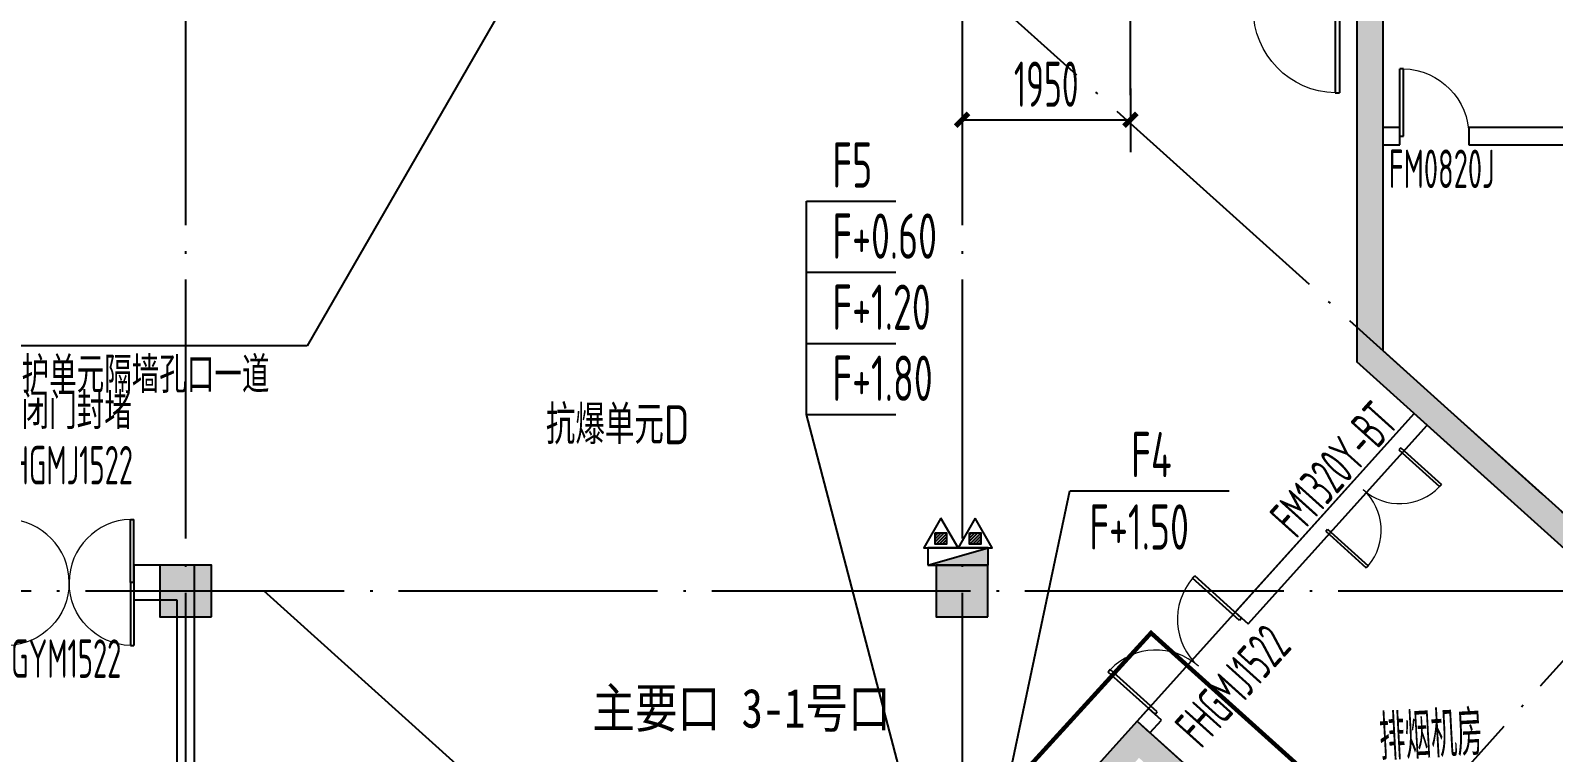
# Model space of a CAD drawing. Extents: x -473190 to 2138458, y -81875 to 2633646.
# Drawn here: x 1071558 to 1089212, y 61070 to 69442 of the extents above; entities that cross this region are included whole.
import ezdxf

# ---------------------------------------------------------------- set-up
doc = ezdxf.new("R2010")
doc.units = 0
doc.header["$LTSCALE"] = 1000
for name, pattern in [('CONTINOUS', [0]), ('DASH', [0.35, 0.25, -0.1]), ('DOTE', [2.42, 2, -0.2, 0.02, -0.2])]:
    doc.linetypes.add(name, pattern=pattern)
for name, color, linetype in [('A-COLUMN', 2, 'Continuous'), ('A-WALL', 2, 'Continuous'), ('CASING', 1, 'Continuous'), ('CASING-TEXT', 1, 'CONTINOUS'), ('DIM_IDEN', 3, 'Continuous'), ('DOOR_FIRE', 4, 'Continuous'), ('DOOR_FIRE_TEXT', 7, 'Continuous'), ('DOTE', 1, 'DOTE'), ('PUB_DIM', 3, 'Continuous'), ('PUB_HATCH', 8, 'Continuous'), ('PUB_TEXT', 7, 'Continuous'), ('RF-KTK', 210, 'Continuous'), ('RF-M', 4, 'Continuous'), ('RF-MBH', 11, 'Continuous'), ('RF-QT', 30, 'Continuous'), ('TH_TEXT', 7, 'Continuous'), ('W-EQUIP_消火栓', 7, 'Continuous'), ('W-EQUIP_灭火器', 7, 'Continuous'), ('图层1', 7, 'Continuous'), ('索引线', 252, 'Continuous')]:
    doc.layers.add(name, color=color, linetype=linetype)
doc.layers.add('RF-WZ', color=110, linetype='Continuous', lineweight=0)
doc.styles.add('8B2_02', font='tssdeng.shx', dxfattribs={"width": 0.6, "bigfont": 'TSSDCHN.shx'})
doc.styles.add('_TCH_DIM_T3', font='tssdeng.shx', dxfattribs={"width": 0.564706, "bigfont": '@@@tssdchn.shx'})
doc.styles.add('_TCH_WINDOW', font='tssdeng.shx', dxfattribs={"width": 0.8, "height": 3.5, "bigfont": 'tssdchn.shx'})
doc.styles.get("Standard").update_dxf_attribs({"font": 'gbenor.shx', "bigfont": 'gbcbig.shx'})
doc.styles.add('TYDG_01', font='', dxfattribs={"width": 0.8})
doc.styles.add('TYDG_02', font='TSSDENG', dxfattribs={"width": 0.8, "bigfont": 'TSSDCHN'})
doc.styles.get('TYDG_01').set_extended_font_data('SimSun')
doc.dimstyles.new('_TCH_ARCH&&150', dxfattribs={"dimtxt": 525, "dimasz": 150, "dimexe": 375, "dimexo": 450, "dimgap": 150, "dimtad": 1, "dimdec": 0, "dimzin": 0, "dimdsep": 46, "dimtxsty": '_TCH_DIM_T3', "dimblk": 'ARCHTICK', "dimcen": 0.09, "dimclrt": 7, "dimazin": 2, "dimtfac": 1, "dimtdec": 0, "dimtix": 1, "dimtmove": 2, "dimatfit": 3, "dimfxl": 0, "dimtolj": 1, "dimtzin": 0, "dimarcsym": 0})

# ---------------------------------------------------------------- blocks, each defined once
blk = doc.blocks.new('_ArchTick')
at = {"color": 0, "linetype": 'ByBlock', "const_width": 0.4}
blk.add_lwpolyline([(-0.5, -0.5), (0.5, 0.5)], dxfattribs=at)
blk = doc.blocks.new('*D5583')
at = {"layer": 'Defpoints', "color": 0, "transparency": 16777216}
for p in [(141675, -69272), (143625, -69272), (143625, -70085)]:
    blk.add_point(p, dxfattribs=at)
at = {"layer": 'PUB_DIM', "color": 0, "lineweight": -2, "transparency": 16777216}
for p, q in [((141675, -69722), (141675, -70460)), ((143625, -69722), (143625, -70460)), ((141675, -70085), (143625, -70085))]:
    blk.add_line(p, q, dxfattribs=at)
at = {"layer": 'PUB_DIM', "color": 0, "lineweight": -2, "transparency": 16777216, "xscale": 150, "yscale": 150, "zscale": 150, "rotation": 180}
blk.add_blockref('_ArchTick', (141675, -70085), dxfattribs=at)
at = {"layer": 'PUB_DIM', "color": 0, "lineweight": -2, "transparency": 16777216, "xscale": 150, "yscale": 150, "zscale": 150}
blk.add_blockref('_ArchTick', (143625, -70085), dxfattribs=at)
at = {"layer": 'PUB_DIM', "color": 7, "transparency": 16777216, "insert": (142650, -69673), "char_height": 525, "attachment_point": 5, "style": '_TCH_DIM_T3'}
blk.add_mtext('\\A1;1950', dxfattribs=at)
blk = doc.blocks.new('$DorLib2D$00000002')
for p, q in [((-0.5, 0), (-0.5, 0.4875)), ((-0.475, 0.4875), (-0.5, 0.4875)), ((-0.475, 0), (-0.475, 0.4875)), ((0.475, 0), (0.475, 0.4875)), ((0.475, 0.4875), (0.5, 0.4875)), ((0.5, 0), (0.5, 0.4875)), ((-0.5, 0), (-0.475, 0)), ((0.5, 0), (0.475, 0))]:
    blk.add_line(p, q)
at = {"lineweight": 13}
for centre, start, end in [((-0.4875, 0), 0, 88.53072), ((0.4875, 0), 91.46928, 180)]:
    blk.add_arc(centre, 0.4875, start, end, dxfattribs=at)
blk = doc.blocks.new('A$C31617C59')
at = {"layer": 'DOOR_FIRE'}
ref = blk.add_blockref('$DorLib2D$00000002', (-435, -483), dxfattribs=dict(at, xscale=-1300, yscale=-1300, zscale=100, rotation=47.99999999999827))
ref.add_attrib('A', 'FM1320Y-BT', (-1211, -1063), dxfattribs={"layer": 'DOOR_FIRE_TEXT', "height": 446.2, "rotation": 48, "style": '_TCH_WINDOW', "width": 0.564706})
blk = doc.blocks.new('$TwtSys$00000434')
for p, q in [((-0.5, 0.5), (-0.5, -0.5)), ((-0.5, -0.5), (0.5, 0.5)), ((0.5, 0.5), (-0.5, 0.5)), ((0.5, -0.5), (0.5, 0.5)), ((-0.5, -0.5), (0.5, -0.5))]:
    blk.add_line(p, q)
blk.add_solid([(0.5, -0.5), (0.5, 0.5), (-0.5, -0.5)])
blk = doc.blocks.new('$TwtSys$00000546')
h = blk.add_hatch()
h.set_pattern_fill('ANSI31', color=256, scale=200, style=0)
h.set_pattern_definition([(45, (-38543.802, -6670.83), (-17.67767, 17.67767), [])])
h.paths.add_polyline_path([(-65, 174), (65, 174), (65, 44), (-65, 44)])
for points in [[(0, 344), (-198, 0), (198, 0)], [(-65, 174), (65, 174), (65, 44), (-65, 44)]]:
    blk.add_lwpolyline(points, close=True)
blk = doc.blocks.new('$DorLib2D$00000001')
for p, q in [((0.45, 0.975), (0.5, 0.975)), ((0.45, 0), (0.45, 0.975)), ((0.5, 0), (0.5, 0.975)), ((0.5, 0), (0.45, 0))]:
    blk.add_line(p, q)
at = {"lineweight": 13}
blk.add_arc((0.475, 0), 0.975, 91.4693, 180, dxfattribs=at)
blk = doc.blocks.new('afasgasg')
at = {"layer": 'PUB_HATCH'}
for points in [[(503123.2, -746010.2), (502823.2, -746010.2), (502823.2, -747484.7), (503123.2, -747484.7)], [(503123.2, -747484.7), (502823.2, -747484.7), (502823.2, -750104), (503123.2, -749970.4)], [(503599.7, -750803.1), (503800.4, -750580.2), (503123.2, -749970.4), (502823.2, -750104)], [(506049.6, -752740), (505918.4, -752487.2), (503800.4, -750580.2), (503599.7, -750803.1), (505940.6, -752910.9)], [(498718.7, -756298.7), (498859.9, -756291.3), (500298.6, -754693.5), (500276.4, -754269.9), (498637, -756090.6)], [(500276.4, -754269.9), (500298.6, -754693.5), (501710.5, -755964.9), (501862.2, -756020.7), (502022.8, -755842.3)]]:
    blk.add_hatch(color=256, dxfattribs=at).paths.add_polyline_path(points)
at = {"color": 2}
blk.add_lwpolyline([(503843.5, -757481.7), (503810, -757518.8), (507055.3, -753914.6), (503488.2, -750702.8), (500276.4, -754269.9), (503843.5, -757481.7)], dxfattribs=at)
at = {"layer": 'A-WALL'}
for p, q in [((503323.2, -747384.7), (503123.2, -747384.7)), ((503323.2, -747584.7), (503323.2, -747384.7)), ((505523.2, -747384.7), (504123.2, -747384.7)), ((504123.2, -747384.7), (504123.2, -747584.7)), ((503123.2, -747584.7), (503323.2, -747584.7)), ((504123.2, -747584.7), (505523.2, -747584.7)), ((503488.2, -750702.8), (501413.9, -753006.5)), ((501562.5, -753140.3), (503636.8, -750836.6)), ((489348.2, -752460.2), (488648.2, -752460.2)), ((488648.2, -752460.2), (488648.2, -752860.2)), ((489348.2, -752460.2), (489348.2, -757260.2)), ((488648.2, -752860.2), (489148.2, -752860.2)), ((489148.2, -752860.2), (489148.2, -757260.2)), ((501413.9, -753006.5), (501562.5, -753140.3)), ((500410.2, -754121.2), (500276.4, -754269.9)), ((500558.8, -754255.1), (500410.2, -754121.2)), ((500276.4, -754269.9), (500425, -754403.7)), ((500425, -754403.7), (500558.8, -754255.1))]:
    blk.add_line(p, q, dxfattribs=at)
at = {"layer": 'RF-QT'}
for p, q in [((502823.2, -746010.2), (502823.2, -747484.7)), ((503123.2, -746010.2), (503123.2, -747484.7)), ((502823.2, -747484.7), (502823.2, -750104)), ((503123.2, -747484.7), (503123.2, -749970.4)), ((503800.4, -750580.2), (503123.2, -749970.4)), ((503599.7, -750803.1), (502823.2, -750104)), ((505918.4, -752487.2), (503800.4, -750580.2)), ((505940.6, -752910.9), (503599.7, -750803.1)), ((498637, -756090.6), (500276.4, -754269.9)), ((500276.4, -754269.9), (502022.8, -755842.3))]:
    blk.add_line(p, q, dxfattribs=at)
at = {"layer": 'DOOR_FIRE'}
ref = blk.add_blockref('$DorLib2D$00000001', (503723.2, -747484.7), dxfattribs=dict(at, xscale=-800, yscale=800, zscale=200, rotation=4.516268549078162e-09))
ref.add_attrib('A', 'FM0820J', (503193.1, -748087.7), dxfattribs={"layer": 'DOOR_FIRE_TEXT', "height": 446.25, "rotation": 0, "style": '_TCH_WINDOW', "width": 0.564706})
ref = blk.add_blockref('$DorLib2D$00000002', (487898.2, -752660.2), dxfattribs=dict(at, xscale=1500, yscale=1500, zscale=400, rotation=4.523433825556391e-09))
ref.add_attrib('A', 'FHGMJ1522', (487050.1, -751523.6), dxfattribs={"layer": 'DOOR_FIRE_TEXT', "height": 446.25, "rotation": 0, "style": '_TCH_WINDOW', "width": 0.564706})
ref = blk.add_blockref('$DorLib2D$00000002', (487898.2, -752660.2), dxfattribs=dict(at, xscale=1500, yscale=-1500, zscale=100, rotation=4.523433825556391e-09))
ref.add_attrib('A', 'GYM1522', (487224.6, -753766.2), dxfattribs={"layer": 'DOOR_FIRE_TEXT', "height": 446.25, "rotation": 0, "style": '_TCH_WINDOW', "width": 0.564706})
ref = blk.add_blockref('$DorLib2D$00000002', (500986.4, -753630.8), dxfattribs=dict(at, xscale=-1500, yscale=-1500, zscale=200, rotation=227.9999999999772))
ref.add_attrib('A', 'FHGMJ1522', (501021, -754598.5), dxfattribs={"layer": 'DOOR_FIRE_TEXT', "height": 446.25, "rotation": 48, "style": '_TCH_WINDOW', "width": 0.564706})
at = {"layer": 'RF-M'}
ref = blk.add_blockref('$DorLib2D$00000001', (502123.2, -746010.2), dxfattribs=dict(at, xscale=1000, yscale=-1000, zscale=200, rotation=359.9999999954812))
ref.add_attrib('A', 'FM1021J', (501160.1, -745819.8), dxfattribs={"layer": 'RF-MBH', "height": 450})
blk = doc.blocks.new('zsgc')
at = {"layer": 'RF-WZ', "style": 'TYDG_02', "width": 0.8}
blk.add_text('抗爆单元D', height=450, rotation=90, dxfattribs=at).set_placement((-225972.6, -182582.4))
blk = doc.blocks.new('A$C77B03727')
at = {"layer": 'CASING'}
for p, q in [((-37302.2, -100507.4), (-36253.8, -95537.2)), ((-36253.8, -95537.2), (-34406.5, -95537.2))]:
    blk.add_line(p, q, dxfattribs=at)
at = {"layer": 'CASING-TEXT'}
for p, q in [((-39305.5, -94652.9), (-39305.5, -92180.1)), ((-39305.5, -92180.1), (-38270, -92180.1)), ((-39305.5, -93004.4), (-38270, -93004.4)), ((-39305.5, -93828.6), (-38270, -93828.6)), ((-37759.5, -100557.1), (-39305.5, -94652.9)), ((-39305.5, -94652.9), (-38270, -94652.9))]:
    blk.add_line(p, q, dxfattribs=at)
at = {"layer": 'TH_TEXT', "style": 'TYDG_02', "width": 0.64}
for s, p in [('F5', (-39006.2, -92022.6)), ('F+0.60', (-39006.2, -92846.9)), ('F+1.20', (-39006.2, -93671.1)), ('F+1.80', (-39006.2, -94495.4)), ('F4', (-35543.4, -95379.7)), ('F+1.50', (-36028, -96219.7))]:
    blk.add_text(s, height=525, dxfattribs=at).set_placement(p)
blk = doc.blocks.new('_FZH')
blk.add_lwpolyline([(-0.5, -0.5), (0.5, -0.5), (0.5, 0.5), (-0.5, 0.5)], close=True)
at = {"layer": 'PUB_HATCH'}
blk.add_solid([(-0.5, -0.5), (0.5, -0.5), (-0.5, 0.5), (0.5, 0.5)], dxfattribs=at)
blk = doc.blocks.new('A$C2B5B1B2C')
at = {"layer": 'DOTE', "linetype": 'DOTE', "ltscale": 0.5}
blk.add_line((143625, -69800), (143625, -65550), dxfattribs=at)
at = {"layer": 'PUB_DIM'}
dim = blk.add_aligned_dim(p1=(141675, -69271.6), p2=(143625, -69271.6), distance=-813.8, dimstyle='_TCH_ARCH&&150', dxfattribs=at)
dim.commit()
dim.dimension.update_dxf_attribs({"geometry": '*D5583', "text_midpoint": (142650, -69672.9)})

msp = doc.modelspace()

# ---------------------------------------------------------------- linework, layer by layer
at = {"layer": 'DIM_IDEN'}
for p, q in [((1077293.1, 70169.1), (1074766.8, 65785.8)), ((1074766.8, 65785.8), (1070372.2, 65785.8))]:
    msp.add_line(p, q, dxfattribs=at)
at = {"layer": 'DOTE', "color": 16, "linetype": 'DOTE', "ltscale": 1.5}
for p, q in [((1073356.7, 171823.5), (1073356.7, -58315.4)), ((1082356.7, 171823.5), (1082356.7, -58315.4))]:
    msp.add_line(p, q, dxfattribs=at)
at = {"layer": 'DOTE', "color": 127, "linetype": 'DOTE', "ltscale": 1.5}
for p, q in [((994333.1, -43362.2), (1127072.2, 104059.5)), ((1081451.3, 70936.9), (1105090.4, 49652.1)), ((1158685.6, 62942.4), (1029856.7, 62942.4)), ((1074258.1, 62948.1), (1097897.2, 41663.3))]:
    msp.add_line(p, q, dxfattribs=at)
at = {"layer": '图层1', "color": 6, "linetype": 'DASH', "const_width": 50}
msp.add_lwpolyline([(1084546.2, 62457.2), (1091400.2, 56285.8), (1086658.7, 51088), (1079804.7, 57259.4)], close=True, dxfattribs=at)

# ---------------------------------------------------------------- block references
for name, p in [('A$C77B03727', (1119858.5, 159642.4)), ('A$C2B5B1B2C', (940681.7, 138492.4)), ('A$C31617C59', (1087440.5, 64602.2))]:
    msp.add_blockref(name, p)
at = {"rotation": 270}
msp.add_blockref('zsgc', (1260114.7, -161327.1), dxfattribs=at)
at = {"layer": 'A-COLUMN', "xscale": 600, "yscale": 600, "zscale": 600, "rotation": 90}
for p in [(1073356.7, 62942.4), (1082356.7, 62942.4)]:
    msp.add_blockref('_FZH', p, dxfattribs=at)
at = {"layer": 'W-EQUIP_消火栓', "xscale": 700, "yscale": 200, "zscale": 700}
msp.add_blockref('$TwtSys$00000434', (1082309.5, 63342.4), dxfattribs=at)
at = {"layer": 'W-EQUIP_灭火器'}
for p in [(1082111.2, 63442.4), (1082507.9, 63442.4)]:
    msp.add_blockref('$TwtSys$00000546', p, dxfattribs=at)
at = {"layer": '索引线'}
msp.add_blockref('afasgasg', (584108.5, 815702.6), dxfattribs=at)

# ---------------------------------------------------------------- texts
at = {"layer": 'PUB_TEXT', "style": 'TYDG_02', "width": 0.8}
for s, p in [('相邻防护单元隔墙孔口一道', (1070498.2, 65239.8)), ('防护密闭门封堵', (1070498.2, 64819.8))]:
    msp.add_text(s, height=420, dxfattribs=at).set_placement(p)
at = {"layer": 'RF-KTK', "color": 110, "linetype": 'DASH', "style": 'TYDG_01', "width": 0.8}
msp.add_text('主要口 3-1号口 ', height=453.16, dxfattribs=at).set_placement((1078070.7, 61358.6))
at = {"layer": 'RF-WZ', "style": '8B2_02', "width": 0.6}
msp.add_text('排烟机房', height=525, rotation=3.06926, dxfattribs=at).set_placement((1087206.4, 60978.3))

doc.saveas('drawing.dxf')
